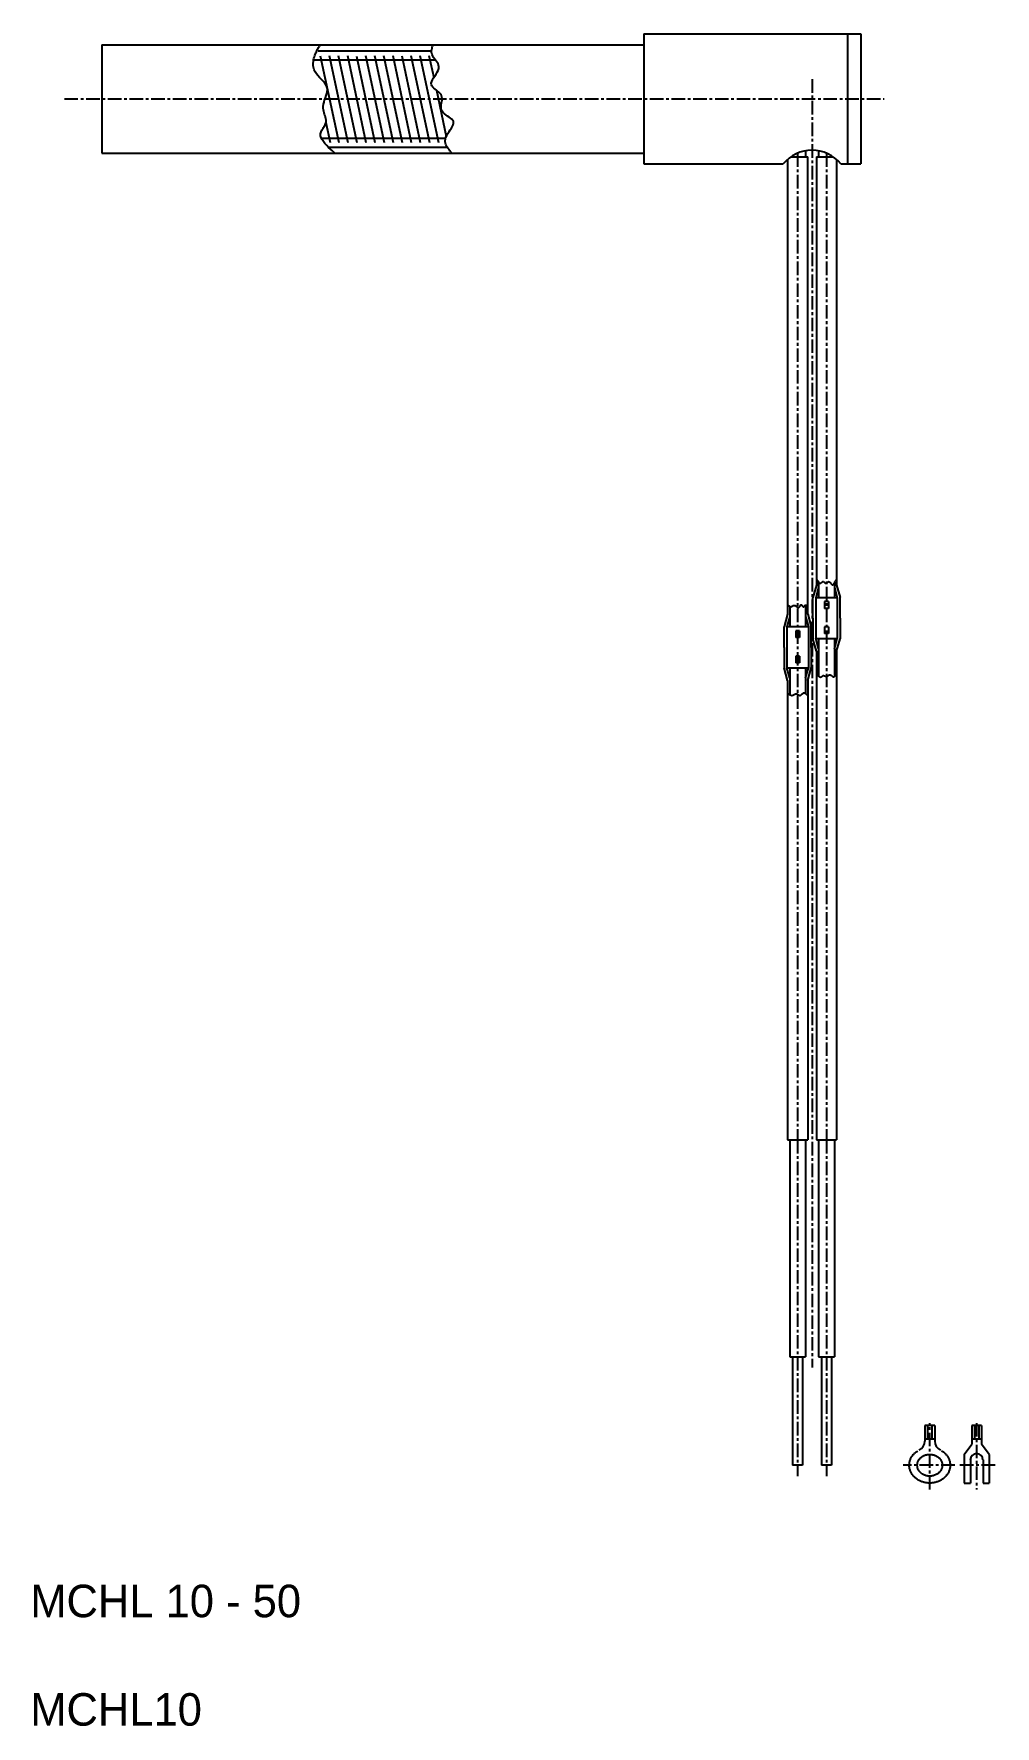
# Model space of a CAD drawing. Extents: x 0 to 89, y 0 to 156.
import ezdxf

# ---------------------------------------------------------------- set-up
doc = ezdxf.new("R2010")
doc.units = 0
doc.linetypes.add('CENTER', pattern=[2, 1.25, -0.25, 0.25, -0.25])
doc.layers.get('0').update_dxf_attribs({"linetype": 'CONTINUOUS'})
doc.layers.add('CENTER', color=1, linetype='CENTER')

msp = doc.modelspace()

# ---------------------------------------------------------------- linework, layer by layer
at = {"color": 7, "linetype": 'CONTINUOUS'}
for p, q in [((6.59, 155.02), (56.59, 155.02)), ((6.59, 155.02), (6.59, 145.02)), ((56.59, 156.02), (76.59, 156.02)), ((56.59, 156.02), (56.59, 145.1)), ((56.59, 156.02), (56.59, 155.61)), ((56.59, 156.02), (56.59, 155.9)), ((56.59, 155.9), (56.59, 144.02)), ((75.38, 156.02), (75.38, 144.02)), ((76.59, 156.02), (76.59, 144.02)), ((71.5, 145.22), (71.5, 144.67)), ((72.71, 145.22), (72.71, 144.67)), ((6.59, 145.02), (56.59, 145.02)), ((56.59, 145.1), (56.59, 144.84)), ((56.59, 144.84), (56.59, 144.02)), ((56.59, 144.02), (69.45, 144.02)), ((69.85, 144.43), (69.85, 102.49)), ((70.16, 144.67), (71.7, 144.67)), ((71.7, 102.49), (71.7, 144.67)), ((72.51, 144.67), (72.51, 105.19)), ((72.51, 144.67), (74.05, 144.67)), ((74.36, 144.43), (74.36, 105.19)), ((74.76, 144.02), (76.59, 144.02)), ((72.51, 105.19), (72.18, 104.03)), ((74.36, 105.19), (74.69, 104.03)), ((69.85, 103.36), (69.89, 103.33)), ((71.62, 103.26), (71.7, 103.19)), ((72.18, 102.14), (72.18, 104.03)), ((74.69, 102.14), (74.69, 104.03)), ((69.85, 102.49), (69.52, 101.33)), ((71.7, 102.49), (72.03, 101.33)), ((72.18, 102.14), (72.18, 100.24)), ((74.69, 102.14), (74.69, 100.24)), ((69.52, 99.44), (69.52, 101.33)), ((72.03, 99.44), (72.03, 101.33)), ((72.51, 99.08), (72.18, 100.24)), ((74.36, 99.08), (74.69, 100.24)), ((69.52, 99.44), (69.52, 97.54)), ((72.03, 99.44), (72.03, 97.54)), ((72.51, 99.08), (72.51, 54.02)), ((74.36, 99.08), (74.36, 54.02)), ((69.85, 96.39), (69.52, 97.54)), ((71.7, 96.39), (72.03, 97.54)), ((69.85, 96.39), (69.85, 54.02)), ((71.7, 96.39), (71.7, 54.02)), ((69.85, 54.02), (71.7, 54.02)), ((70.05, 54.02), (70.05, 34.02)), ((71.5, 54.02), (71.5, 34.02)), ((72.51, 54.02), (74.36, 54.02)), ((72.71, 54.02), (72.71, 34.02)), ((74.16, 54.02), (74.16, 34.02)), ((70.05, 34.02), (71.5, 34.02)), ((70.31, 34.02), (70.31, 24.02)), ((71.23, 34.02), (71.23, 24.02)), ((72.71, 34.02), (74.16, 34.02)), ((72.97, 34.02), (72.97, 24.02)), ((73.89, 34.02), (73.89, 24.02)), ((82.49, 27.67), (82.49, 26.24)), ((83.41, 27.67), (82.49, 27.67)), ((82.76, 27.67), (82.76, 26.44)), ((83.15, 27.67), (83.15, 26.44)), ((83.41, 27.67), (83.41, 26.24)), ((87.74, 27.67), (86.83, 27.67)), ((86.83, 27.67), (86.83, 25.97)), ((87.09, 27.67), (87.09, 26.44)), ((87.48, 27.67), (87.48, 26.44)), ((87.74, 27.67), (87.74, 25.97)), ((82.49, 26.44), (83.41, 26.44)), ((86.13, 25.02), (86.83, 25.97)), ((86.13, 25.02), (86.13, 22.38)), ((86.83, 26.44), (87.74, 26.44)), ((88.44, 25.02), (87.74, 25.97)), ((88.44, 25.02), (88.44, 22.38)), ((71.23, 24.02), (70.31, 24.02)), ((73.89, 24.02), (72.97, 24.02)), ((86.7, 24.51), (86.7, 22.38)), ((87.87, 24.51), (87.87, 22.38)), ((86.13, 22.38), (86.7, 22.38)), ((87.87, 22.38), (88.44, 22.38))]:
    msp.add_line(p, q, dxfattribs=at)
at = {"color": 3, "linetype": 'CONTINUOUS'}
for p, q in [((26.71, 155.02), (26.63, 154.85)), ((37.14, 155.02), (37.1, 154.84)), ((26.14, 153.63), (37.35, 153.63)), ((26.54, 154.45), (37.01, 154.45)), ((26.75, 153.98), (28.45, 146.01)), ((27.58, 154.01), (29.29, 146.01)), ((28.41, 154.01), (30.12, 146.01)), ((29.25, 154.01), (30.96, 146.01)), ((30.09, 153.97), (31.79, 146.01)), ((30.92, 154.01), (32.63, 146.01)), ((31.76, 154.01), (33.47, 146.01)), ((32.59, 154.02), (34.3, 146.01)), ((33.43, 154.01), (35.14, 146.01)), ((34.27, 154), (35.97, 146.01)), ((35.1, 154.01), (36.81, 146.01)), ((35.93, 154.01), (37.64, 146.01)), ((36.77, 154.01), (37.21, 151.98)), ((37.45, 150.83), (38.36, 146.55)), ((27.27, 147.84), (27.66, 146.01)), ((26.85, 146.4), (38.31, 146.4)), ((27.52, 145.58), (38.46, 145.58)), ((27.9, 145.2), (28.1, 145.02)), ((38.46, 145.58), (38.46, 145.58)), ((38.79, 145.1), (38.85, 145.02)), ((72.71, 104.98), (72.44, 104.02)), ((72.51, 105.73), (72.65, 105.54)), ((72.71, 105.45), (72.71, 104.02)), ((74.16, 105.36), (74.16, 104.02)), ((74.16, 104.98), (74.43, 104.02)), ((74.36, 105.68), (74.24, 105.51)), ((70.05, 103.22), (70.05, 101.32)), ((71.5, 103.34), (71.5, 101.32)), ((72.44, 104.02), (72.44, 100.26)), ((73.43, 104.02), (72.44, 104.02)), ((73.43, 103.66), (73.25, 103.66)), ((73.25, 103.66), (73.25, 103.04)), ((73.43, 103.04), (73.25, 103.04)), ((74.43, 104.02), (73.43, 104.02)), ((73.61, 103.66), (73.43, 103.66)), ((73.61, 103.04), (73.43, 103.04)), ((73.61, 103.66), (73.61, 103.04)), ((74.43, 104.02), (74.43, 100.26)), ((70.05, 102.28), (69.78, 101.32)), ((71.5, 102.28), (71.77, 101.32)), ((69.78, 101.32), (69.78, 97.56)), ((70.77, 101.32), (69.78, 101.32)), ((70.77, 100.96), (70.59, 100.96)), ((70.59, 100.96), (70.59, 100.34)), ((70.77, 100.34), (70.59, 100.34)), ((71.77, 101.32), (70.77, 101.32)), ((70.95, 100.96), (70.77, 100.96)), ((70.95, 100.34), (70.77, 100.34)), ((70.95, 100.96), (70.95, 100.34)), ((71.77, 101.32), (71.77, 97.56)), ((72.71, 99.3), (72.44, 100.26)), ((72.44, 100.26), (74.43, 100.26)), ((72.71, 100.26), (72.71, 96.78)), ((73.25, 101.33), (73.25, 100.71)), ((73.43, 101.33), (73.25, 101.33)), ((73.43, 100.71), (73.25, 100.71)), ((73.61, 101.33), (73.43, 101.33)), ((73.61, 100.71), (73.43, 100.71)), ((73.61, 101.33), (73.61, 100.71)), ((74.16, 99.3), (74.43, 100.26)), ((74.16, 100.26), (74.16, 96.75)), ((70.59, 98.63), (70.59, 98.01)), ((70.77, 98.63), (70.59, 98.63)), ((70.95, 98.63), (70.77, 98.63)), ((70.95, 98.63), (70.95, 98.01)), ((69.78, 97.56), (71.77, 97.56)), ((70.05, 96.6), (69.78, 97.56)), ((70.05, 97.56), (70.05, 95.08)), ((70.77, 98.01), (70.59, 98.01)), ((70.95, 98.01), (70.77, 98.01)), ((71.5, 96.6), (71.77, 97.56)), ((71.5, 97.56), (71.5, 95.19)), ((72.51, 96.94), (72.62, 96.84)), ((74.36, 96.97), (74.28, 96.88)), ((69.85, 95.22), (69.93, 95.16)), ((71.6, 95.1), (71.7, 95.01))]:
    msp.add_line(p, q, dxfattribs=at)
at = {"color": 3, "linetype": 'CONTINUOUS', "flags": 128}
for points in [[(27.9, 145.2), (27.7, 145.38), (27.51, 145.55), (27.34, 145.73), (27.17, 145.91), (27.03, 146.09), (26.92, 146.26), (26.83, 146.44), (26.78, 146.62), (26.78, 146.8), (26.82, 146.98), (26.85, 147.06), (26.89, 147.14), (26.94, 147.22), (27, 147.3), (27.05, 147.38), (27.1, 147.46), (27.15, 147.55), (27.2, 147.63), (27.23, 147.72), (27.26, 147.8), (27.28, 147.93), (27.28, 148.06), (27.26, 148.19), (27.23, 148.32), (27.19, 148.45), (27.14, 148.58), (27.1, 148.72), (27.06, 148.86), (27.03, 149), (27.01, 149.13), (27.01, 149.33), (27.04, 149.53), (27.09, 149.73), (27.15, 149.93), (27.22, 150.13), (27.29, 150.32), (27.35, 150.51), (27.39, 150.69), (27.4, 150.87), (27.39, 151.04), (27.33, 151.21), (27.24, 151.37), (27.13, 151.53), (26.99, 151.69), (26.84, 151.85), (26.68, 152), (26.53, 152.17), (26.4, 152.33), (26.28, 152.51), (26.18, 152.69), (26.14, 152.81), (26.11, 152.94), (26.09, 153.08), (26.09, 153.21), (26.09, 153.35), (26.11, 153.48), (26.13, 153.62), (26.16, 153.76), (26.2, 153.89), (26.25, 154.02), (26.28, 154.11), (26.31, 154.19), (26.35, 154.28), (26.39, 154.36), (26.42, 154.44), (26.46, 154.53), (26.5, 154.61), (26.54, 154.69), (26.59, 154.77), (26.63, 154.85)], [(38.79, 145.1), (38.7, 145.22), (38.62, 145.34), (38.54, 145.45), (38.46, 145.57), (38.4, 145.69), (38.34, 145.81), (38.3, 145.94), (38.27, 146.06), (38.27, 146.18), (38.28, 146.31), (38.33, 146.48), (38.41, 146.65), (38.51, 146.83), (38.62, 147), (38.74, 147.17), (38.85, 147.33), (38.94, 147.49), (39.01, 147.64), (39.04, 147.79), (39.02, 147.93), (38.97, 148.04), (38.88, 148.14), (38.76, 148.24), (38.63, 148.34), (38.49, 148.44), (38.34, 148.54), (38.21, 148.64), (38.09, 148.76), (37.99, 148.88), (37.92, 149.01), (37.89, 149.12), (37.88, 149.25), (37.89, 149.38), (37.91, 149.51), (37.93, 149.65), (37.96, 149.78), (37.98, 149.92), (37.98, 150.05), (37.97, 150.17), (37.94, 150.29), (37.88, 150.41), (37.79, 150.52), (37.69, 150.63), (37.57, 150.73), (37.45, 150.83), (37.33, 150.92), (37.21, 151.02), (37.12, 151.11), (37.04, 151.21), (36.99, 151.32), (36.98, 151.47), (37.02, 151.62), (37.09, 151.78), (37.19, 151.95), (37.3, 152.12), (37.42, 152.3), (37.53, 152.48), (37.61, 152.65), (37.67, 152.82), (37.69, 152.99), (37.66, 153.12), (37.62, 153.24), (37.55, 153.36), (37.46, 153.48), (37.37, 153.6), (37.28, 153.72), (37.19, 153.85), (37.12, 153.97), (37.06, 154.1), (37.02, 154.23), (37.01, 154.28), (37.01, 154.34), (37.01, 154.41), (37.01, 154.47), (37.02, 154.53), (37.03, 154.59), (37.05, 154.65), (37.06, 154.72), (37.08, 154.78), (37.1, 154.84)], [(72.65, 105.54), (72.67, 105.51), (72.69, 105.48), (72.71, 105.45), (72.73, 105.42), (72.76, 105.4), (72.78, 105.38), (72.8, 105.36), (72.82, 105.35), (72.85, 105.35), (72.87, 105.35), (72.9, 105.36), (72.92, 105.37), (72.95, 105.39), (72.97, 105.42), (73, 105.44), (73.03, 105.46), (73.05, 105.48), (73.08, 105.5), (73.1, 105.51), (73.13, 105.51), (73.15, 105.5), (73.18, 105.49), (73.2, 105.47), (73.22, 105.45), (73.25, 105.43), (73.27, 105.41), (73.29, 105.39), (73.32, 105.37), (73.34, 105.36), (73.37, 105.35), (73.39, 105.35), (73.42, 105.36), (73.45, 105.38), (73.48, 105.4), (73.51, 105.42), (73.54, 105.44), (73.57, 105.46), (73.59, 105.48), (73.62, 105.49), (73.65, 105.5), (73.68, 105.49), (73.71, 105.47), (73.75, 105.45), (73.78, 105.41), (73.81, 105.37), (73.84, 105.33), (73.87, 105.3), (73.89, 105.26), (73.92, 105.23), (73.95, 105.22), (73.98, 105.21), (74.01, 105.21), (74.04, 105.23), (74.07, 105.25), (74.1, 105.28), (74.13, 105.32), (74.16, 105.36), (74.19, 105.41), (74.21, 105.46), (74.24, 105.51)], [(69.89, 103.33), (69.92, 103.31), (69.95, 103.28), (69.99, 103.26), (70.02, 103.24), (70.05, 103.22), (70.08, 103.21), (70.11, 103.2), (70.14, 103.19), (70.17, 103.19), (70.21, 103.2), (70.23, 103.2), (70.25, 103.22), (70.27, 103.23), (70.3, 103.24), (70.32, 103.26), (70.34, 103.27), (70.37, 103.29), (70.39, 103.3), (70.42, 103.3), (70.44, 103.31), (70.49, 103.3), (70.54, 103.29), (70.59, 103.26), (70.64, 103.23), (70.69, 103.2), (70.74, 103.17), (70.79, 103.14), (70.83, 103.13), (70.88, 103.13), (70.91, 103.15), (70.93, 103.17), (70.95, 103.19), (70.97, 103.22), (70.98, 103.25), (71, 103.28), (71.02, 103.31), (71.03, 103.33), (71.05, 103.35), (71.06, 103.37), (71.08, 103.37), (71.1, 103.36), (71.13, 103.35), (71.15, 103.32), (71.17, 103.29), (71.2, 103.26), (71.22, 103.23), (71.25, 103.2), (71.27, 103.18), (71.3, 103.17), (71.32, 103.17), (71.34, 103.17), (71.35, 103.19), (71.37, 103.21), (71.38, 103.23), (71.4, 103.25), (71.41, 103.27), (71.43, 103.29), (71.44, 103.31), (71.46, 103.33), (71.48, 103.34), (71.49, 103.34), (71.5, 103.34), (71.52, 103.33), (71.53, 103.33), (71.55, 103.32), (71.56, 103.31), (71.58, 103.3), (71.59, 103.29), (71.61, 103.27), (71.62, 103.26)], [(72.62, 96.84), (72.66, 96.82), (72.69, 96.79), (72.72, 96.77), (72.75, 96.75), (72.78, 96.73), (72.81, 96.72), (72.84, 96.71), (72.87, 96.7), (72.9, 96.7), (72.93, 96.71), (72.95, 96.72), (72.97, 96.73), (72.99, 96.75), (73.01, 96.76), (73.03, 96.78), (73.05, 96.8), (73.08, 96.81), (73.1, 96.83), (73.12, 96.84), (73.14, 96.84), (73.17, 96.85), (73.2, 96.84), (73.23, 96.83), (73.26, 96.82), (73.29, 96.81), (73.32, 96.8), (73.35, 96.78), (73.38, 96.77), (73.42, 96.77), (73.45, 96.77), (73.48, 96.77), (73.51, 96.78), (73.54, 96.8), (73.57, 96.82), (73.6, 96.84), (73.63, 96.86), (73.66, 96.88), (73.69, 96.9), (73.72, 96.91), (73.75, 96.91), (73.78, 96.91), (73.82, 96.89), (73.85, 96.87), (73.88, 96.84), (73.92, 96.82), (73.95, 96.79), (73.98, 96.76), (74.01, 96.74), (74.04, 96.73), (74.08, 96.72), (74.1, 96.72), (74.12, 96.73), (74.14, 96.74), (74.16, 96.75), (74.18, 96.77), (74.2, 96.79), (74.22, 96.81), (74.24, 96.83), (74.26, 96.85), (74.28, 96.88)], [(69.93, 95.16), (69.96, 95.14), (70, 95.11), (70.03, 95.09), (70.07, 95.07), (70.1, 95.05), (70.13, 95.03), (70.17, 95.02), (70.2, 95.01), (70.24, 95), (70.27, 95.01), (70.31, 95.02), (70.34, 95.03), (70.38, 95.05), (70.42, 95.07), (70.46, 95.1), (70.5, 95.12), (70.54, 95.14), (70.58, 95.16), (70.61, 95.16), (70.65, 95.16), (70.69, 95.16), (70.73, 95.14), (70.77, 95.12), (70.8, 95.1), (70.84, 95.07), (70.88, 95.05), (70.91, 95.03), (70.95, 95.01), (70.98, 95.01), (71.01, 95.01), (71.05, 95.02), (71.08, 95.04), (71.11, 95.06), (71.14, 95.09), (71.17, 95.13), (71.2, 95.16), (71.24, 95.19), (71.27, 95.22), (71.3, 95.24), (71.33, 95.25), (71.36, 95.26), (71.38, 95.25), (71.41, 95.25), (71.44, 95.23), (71.46, 95.22), (71.49, 95.2), (71.52, 95.17), (71.55, 95.15), (71.57, 95.12), (71.6, 95.1)]]:
    msp.add_lwpolyline(points, dxfattribs=at)
at = {"color": 7, "linetype": 'CONTINUOUS'}
for points in [[(84.04, 25.36, 0), (84.1, 25.32, 0), (84.16, 25.28, 0), (84.21, 25.24, 0), (84.27, 25.19, 0), (84.32, 25.15, 0), (84.37, 25.1, 0), (84.42, 25.05, 0), (84.46, 25, 0), (84.51, 24.95, 0), (84.55, 24.89, 0), (84.59, 24.84, 0), (84.62, 24.78, 0), (84.66, 24.72, 0), (84.69, 24.66, 0), (84.71, 24.6, 0), (84.74, 24.54, 0), (84.76, 24.48, 0), (84.78, 24.42, 0), (84.8, 24.35, 0), (84.81, 24.29, 0), (84.82, 24.23, 0), (84.83, 24.16, 0), (84.83, 24.1, 0), (84.84, 24.03, 0), (84.84, 23.97, 0), (84.83, 23.9, 0), (84.83, 23.84, 0), (84.82, 23.77, 0), (84.8, 23.71, 0), (84.79, 23.65, 0), (84.77, 23.58, 0), (84.75, 23.52, 0), (84.72, 23.46, 0), (84.7, 23.4, 0), (84.67, 23.34, 0), (84.64, 23.28, 0), (84.6, 23.22, 0), (84.56, 23.17, 0), (84.52, 23.11, 0), (84.48, 23.06, 0), (84.44, 23.01, 0), (84.39, 22.96, 0), (84.34, 22.91, 0), (84.29, 22.86, 0), (84.24, 22.82, 0), (84.18, 22.77, 0), (84.12, 22.73, 0), (84.07, 22.69, 0), (84, 22.65, 0), (83.94, 22.62, 0), (83.88, 22.59, 0), (83.81, 22.56, 0), (83.75, 22.53, 0), (83.68, 22.5, 0), (83.61, 22.48, 0), (83.54, 22.46, 0), (83.47, 22.44, 0), (83.4, 22.42, 0), (83.32, 22.41, 0), (83.25, 22.4, 0), (83.18, 22.39, 0), (83.1, 22.38, 0), (83.03, 22.38, 0), (82.95, 22.38, 0), (82.88, 22.38, 0), (82.81, 22.38, 0), (82.73, 22.39, 0), (82.66, 22.4, 0), (82.58, 22.41, 0), (82.51, 22.42, 0), (82.44, 22.44, 0), (82.37, 22.46, 0), (82.3, 22.48, 0), (82.23, 22.5, 0), (82.16, 22.53, 0), (82.09, 22.56, 0), (82.03, 22.59, 0), (81.97, 22.62, 0), (81.9, 22.65, 0), (81.84, 22.69, 0), (81.78, 22.73, 0), (81.73, 22.77, 0), (81.67, 22.82, 0), (81.62, 22.86, 0), (81.57, 22.91, 0), (81.52, 22.96, 0), (81.47, 23.01, 0), (81.42, 23.06, 0), (81.38, 23.11, 0), (81.34, 23.17, 0), (81.31, 23.22, 0), (81.27, 23.28, 0), (81.24, 23.34, 0), (81.21, 23.4, 0), (81.18, 23.46, 0), (81.16, 23.52, 0), (81.14, 23.58, 0), (81.12, 23.65, 0), (81.1, 23.71, 0), (81.09, 23.77, 0), (81.08, 23.84, 0), (81.07, 23.9, 0), (81.07, 23.97, 0), (81.07, 24.03, 0), (81.07, 24.1, 0), (81.08, 24.16, 0), (81.09, 24.23, 0), (81.1, 24.29, 0), (81.11, 24.35, 0), (81.13, 24.42, 0), (81.15, 24.48, 0), (81.17, 24.54, 0), (81.19, 24.6, 0), (81.22, 24.66, 0), (81.25, 24.72, 0), (81.28, 24.78, 0), (81.32, 24.84, 0), (81.36, 24.89, 0), (81.4, 24.95, 0), (81.44, 25, 0), (81.49, 25.05, 0), (81.54, 25.1, 0), (81.59, 25.15, 0), (81.64, 25.19, 0), (81.69, 25.24, 0), (81.75, 25.28, 0), (81.81, 25.32, 0), (81.87, 25.36, 0)], [(84.11, 24.02, 0), (84.11, 23.97, 0), (84.1, 23.92, 0), (84.09, 23.87, 0), (84.09, 23.82, 0), (84.07, 23.77, 0), (84.06, 23.73, 0), (84.04, 23.68, 0), (84.02, 23.63, 0), (84, 23.59, 0), (83.97, 23.54, 0), (83.94, 23.5, 0), (83.91, 23.46, 0), (83.88, 23.42, 0), (83.85, 23.38, 0), (83.81, 23.34, 0), (83.77, 23.31, 0), (83.73, 23.27, 0), (83.69, 23.24, 0), (83.64, 23.21, 0), (83.59, 23.18, 0), (83.55, 23.15, 0), (83.5, 23.13, 0), (83.45, 23.11, 0), (83.4, 23.09, 0), (83.34, 23.07, 0), (83.29, 23.05, 0), (83.23, 23.04, 0), (83.18, 23.03, 0), (83.12, 23.02, 0), (83.07, 23.02, 0), (83.01, 23.01, 0), (82.95, 23.01, 0), (82.9, 23.01, 0), (82.84, 23.02, 0), (82.78, 23.02, 0), (82.73, 23.03, 0), (82.67, 23.04, 0), (82.62, 23.05, 0), (82.56, 23.07, 0), (82.51, 23.09, 0), (82.46, 23.11, 0), (82.41, 23.13, 0), (82.36, 23.15, 0), (82.31, 23.18, 0), (82.27, 23.21, 0), (82.22, 23.24, 0), (82.18, 23.27, 0), (82.14, 23.31, 0), (82.1, 23.34, 0), (82.06, 23.38, 0), (82.03, 23.42, 0), (81.99, 23.46, 0), (81.96, 23.5, 0), (81.94, 23.54, 0), (81.91, 23.59, 0), (81.89, 23.63, 0), (81.87, 23.68, 0), (81.85, 23.73, 0), (81.83, 23.77, 0), (81.82, 23.82, 0), (81.81, 23.87, 0), (81.81, 23.92, 0), (81.8, 23.97, 0), (81.8, 24.02, 0), (81.8, 24.07, 0), (81.81, 24.12, 0), (81.81, 24.17, 0), (81.82, 24.21, 0), (81.83, 24.26, 0), (81.85, 24.31, 0), (81.87, 24.36, 0), (81.89, 24.4, 0), (81.91, 24.45, 0), (81.94, 24.49, 0), (81.96, 24.54, 0), (81.99, 24.58, 0), (82.03, 24.62, 0), (82.06, 24.66, 0), (82.1, 24.69, 0), (82.14, 24.73, 0), (82.18, 24.76, 0), (82.22, 24.8, 0), (82.27, 24.83, 0), (82.31, 24.85, 0), (82.36, 24.88, 0), (82.41, 24.91, 0), (82.46, 24.93, 0), (82.51, 24.95, 0), (82.56, 24.97, 0), (82.62, 24.98, 0), (82.67, 24.99, 0), (82.73, 25.01, 0), (82.78, 25.01, 0), (82.84, 25.02, 0), (82.9, 25.02, 0), (82.95, 25.02, 0), (83.01, 25.02, 0), (83.07, 25.02, 0), (83.12, 25.01, 0), (83.18, 25.01, 0), (83.23, 24.99, 0), (83.29, 24.98, 0), (83.34, 24.97, 0), (83.4, 24.95, 0), (83.45, 24.93, 0), (83.5, 24.91, 0), (83.55, 24.88, 0), (83.59, 24.85, 0), (83.64, 24.83, 0), (83.69, 24.8, 0), (83.73, 24.76, 0), (83.77, 24.73, 0), (83.81, 24.69, 0), (83.85, 24.66, 0), (83.88, 24.62, 0), (83.91, 24.58, 0), (83.94, 24.54, 0), (83.97, 24.49, 0), (84, 24.45, 0), (84.02, 24.4, 0), (84.04, 24.36, 0), (84.06, 24.31, 0), (84.07, 24.26, 0), (84.09, 24.21, 0), (84.09, 24.17, 0), (84.1, 24.12, 0), (84.11, 24.07, 0), (84.11, 24.02, 0)]]:
    msp.add_polyline3d(points, dxfattribs=at)
for centre, radius, start, end in [((72.1, 141.86), 3.42, 39.1535, 140.8465), ((81.59, 26.24), 0.908, 294.6289, 359.7621), ((84.32, 26.24), 0.908, 180.2379, 245.3711), ((87.28, 24.51), 0.585, 0, 180)]:
    msp.add_arc(centre, radius, start, end, dxfattribs=at)
at = {"layer": 'CENTER', "color": 1, "linetype": 'CENTER'}
for p, q in [((72.1, 151.84), (72.1, 33.04)), ((3.15, 150.02), (78.76, 150.02)), ((70.77, 145.01), (70.77, 54.02)), ((73.43, 145.01), (73.43, 54.02)), ((70.77, 54.02), (70.77, 34.02)), ((73.43, 54.02), (73.43, 34.02)), ((70.77, 34.02), (70.77, 23.02)), ((73.43, 34.02), (73.43, 23.02)), ((82.95, 21.77), (82.95, 27.91)), ((87.28, 27.91), (87.28, 21.77)), ((85.27, 24.02), (80.49, 24.02)), ((88.99, 24.02), (85.58, 24.02))]:
    msp.add_line(p, q, dxfattribs=at)

# ---------------------------------------------------------------- texts
for s, p in [('MCHL 10 - 50', (0, 10)), ('MCHL10', (0, 0))]:
    msp.add_text(s, height=3).set_placement(p)

doc.saveas('drawing.dxf')
